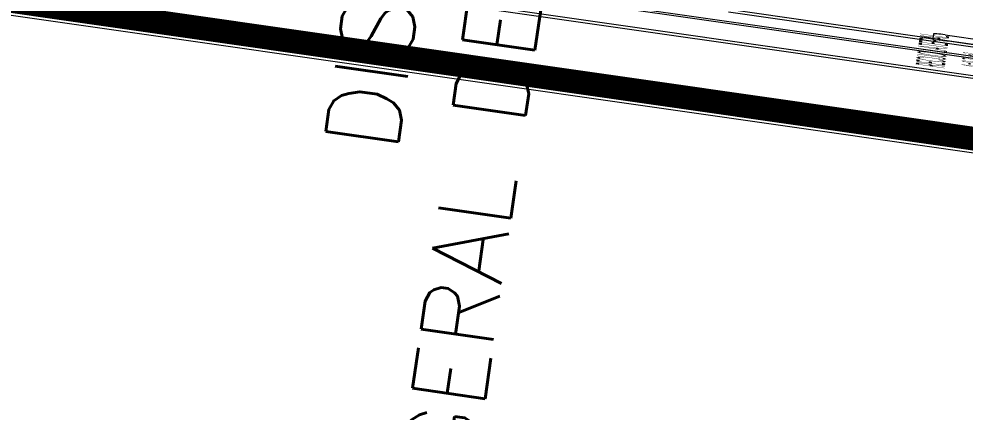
# Model space of a CAD drawing. Header units: millimetres. Extents: x -361192058 to 101130107379, y -14071650034 to 19218552450.
# Drawn here: x -137434.1 to -137196.9, y 43204.3 to 43302.8 of the extents above; entities that cross this region are included whole.
import ezdxf
from ezdxf.enums import TextEntityAlignment as Align

# ---------------------------------------------------------------- set-up
doc = ezdxf.new("R2010")
doc.units = ezdxf.units.MM
doc.header["$LTSCALE"] = 0.5
for name, color, linetype in [('02', 2, 'Continuous'), ('APBAN', 4, 'Continuous'), ('MOBIL-I', 251, 'Continuous'), ('parede', 2, 'Continuous'), ('PISO', 8, 'Continuous'), ('TEXTO2', 3, 'Continuous'), ('TXT_0', 7, 'Continuous')]:
    doc.layers.add(name, color=color, linetype=linetype)
doc.styles.add('COTAS', font='romans.shx')
doc.styles.add('SANSSERIF', font='sas_____.pfb', dxfattribs={"height": 1})
doc.styles.get("Standard").update_dxf_attribs({"font": 'txt.shx', "height": 0.12})

# ---------------------------------------------------------------- blocks, each defined once
blk = doc.blocks.new('APROVADO QUADRA 21.2 MBVII')
at = {"layer": '02', "lineweight": 18}
blk.add_lwpolyline([(4476.7707, 2438.8395), (4537.9707, 2438.8395), (4537.9707, 2483.3895), (4476.7707, 2483.3895)], close=True, dxfattribs=at)
at = {"layer": '02', "lineweight": 18, "const_width": 0.1}
blk.add_lwpolyline([(4477.5207, 2439.5895), (4537.2207, 2439.5895), (4537.2207, 2482.6395), (4477.5207, 2482.6395)], close=True, dxfattribs=at)
at = {"layer": 'MOBIL-I', "color": 8, "lineweight": 18}
for p, q in [((4482.8793, 2469.7684), (4482.6293, 2469.7684)), ((4482.6293, 2469.7684), (4482.6293, 2468.0138)), ((4482.9293, 2469.7184), (4482.9293, 2468.0638))]:
    blk.add_line(p, q, dxfattribs=at)
blk.add_arc((4482.8793, 2469.7184), 0.05, 0.0002, 90.0002, dxfattribs=at)
at = {"layer": 'parede', "color": 8, "lineweight": 18}
for p, q in [((4480.7793, 2456.1443), (4480.7793, 2481.1443)), ((4480.9293, 2456.6443), (4480.9293, 2474.0943)), ((4482.4793, 2466.9943), (4482.4793, 2470.6379)), ((4482.6293, 2467.1443), (4482.6293, 2470.6379))]:
    blk.add_line(p, q, dxfattribs=at)
at = {"layer": 'PISO', "color": 8, "lineweight": 18}
for p, q in [((4481.9793, 2473.2943), (4481.9793, 2466.4943)), ((4481.8793, 2472.6943), (4481.8793, 2466.3943))]:
    blk.add_line(p, q, dxfattribs=at)
at = {"color": 0, "lineweight": 13, "flags": 8}
for p in [(4700.7247, 2280.1125), (4699.5738, 2277.8964), (4702.3546, 2276.195), (4703.6722, 2274.085), (4699.8445, 2272.2194), (4703.0488, 2270.137), (4703.0877, 2267.9803), (4700.6523, 2261.5216), (4700.7007, 2257.1593)]:
    blk.add_attdef('NIVEL', p, '', height=0.075, dxfattribs=at)
for rotation, width, p in [(90, 0.8, (4700.8205, 2275.7521)), (270, 0.6, (4703.8437, 2274.9021)), (90, 0.8, (4701.5575, 2268.5021)), (180, 0.6, (4651.1817, 2236.1931))]:
    blk.add_attdef('$PORTA', text='', height=0.09, rotation=rotation, dxfattribs=dict(at, width=width)).set_placement(p, align=Align.MIDDLE)
for p in [(4654.176, 2240.463), (4648.499, 2240.1923), (4637.8012, 2239.3845), (4633.4388, 2239.3361), (4656.3921, 2239.3121), (4652.4746, 2237.6822), (4646.4166, 2236.988), (4644.2598, 2236.9491), (4650.3646, 2236.3646)]:
    blk.add_attdef('NIVEL', p, '', height=0.075, rotation=270, dxfattribs=at)
at = {"color": 0, "lineweight": 13, "width": 0.8, "flags": 8}
for p in [(4652.0317, 2239.2163), (4644.7817, 2238.4793)]:
    blk.add_attdef('$PORTA', text='', height=0.09, dxfattribs=at).set_placement(p, align=Align.MIDDLE)
at = {"layer": 'APBAN', "lineweight": 18, "insert": (4507.6688, 2471.423), "char_height": 0.309381, "attachment_point": 9, "style": 'COTAS'}
blk.add_mtext('DISTRIBUIÇÃO\\PGERAL DE %%C 32mm', dxfattribs=at)
at = {"layer": 'TEXTO2', "color": 8, "lineweight": 18, "style": 'SANSSERIF'}
blk.add_text('RECUO LATERAL', height=0.12312, dxfattribs=at).set_placement((4481.0937, 2469.701))
at = {"layer": 'TXT_0', "color": 8, "lineweight": 18, "style": 'SANSSERIF'}
blk.add_text('A=9.71m²', height=0.0985, dxfattribs=at).set_placement((4481.3872, 2469.5348))

msp = doc.modelspace()

# ---------------------------------------------------------------- block references
at = {"layer": '02', "color": 0, "lineweight": 30, "xscale": -4.574818403918471, "yscale": -59.40450511825884, "zscale": 4.574818403918471, "rotation": 261.8606972171988}
msp.add_blockref('APROVADO QUADRA 21.2 MBVII', (5129.041, 2225.201), dxfattribs=at)

doc.saveas('drawing.dxf')
